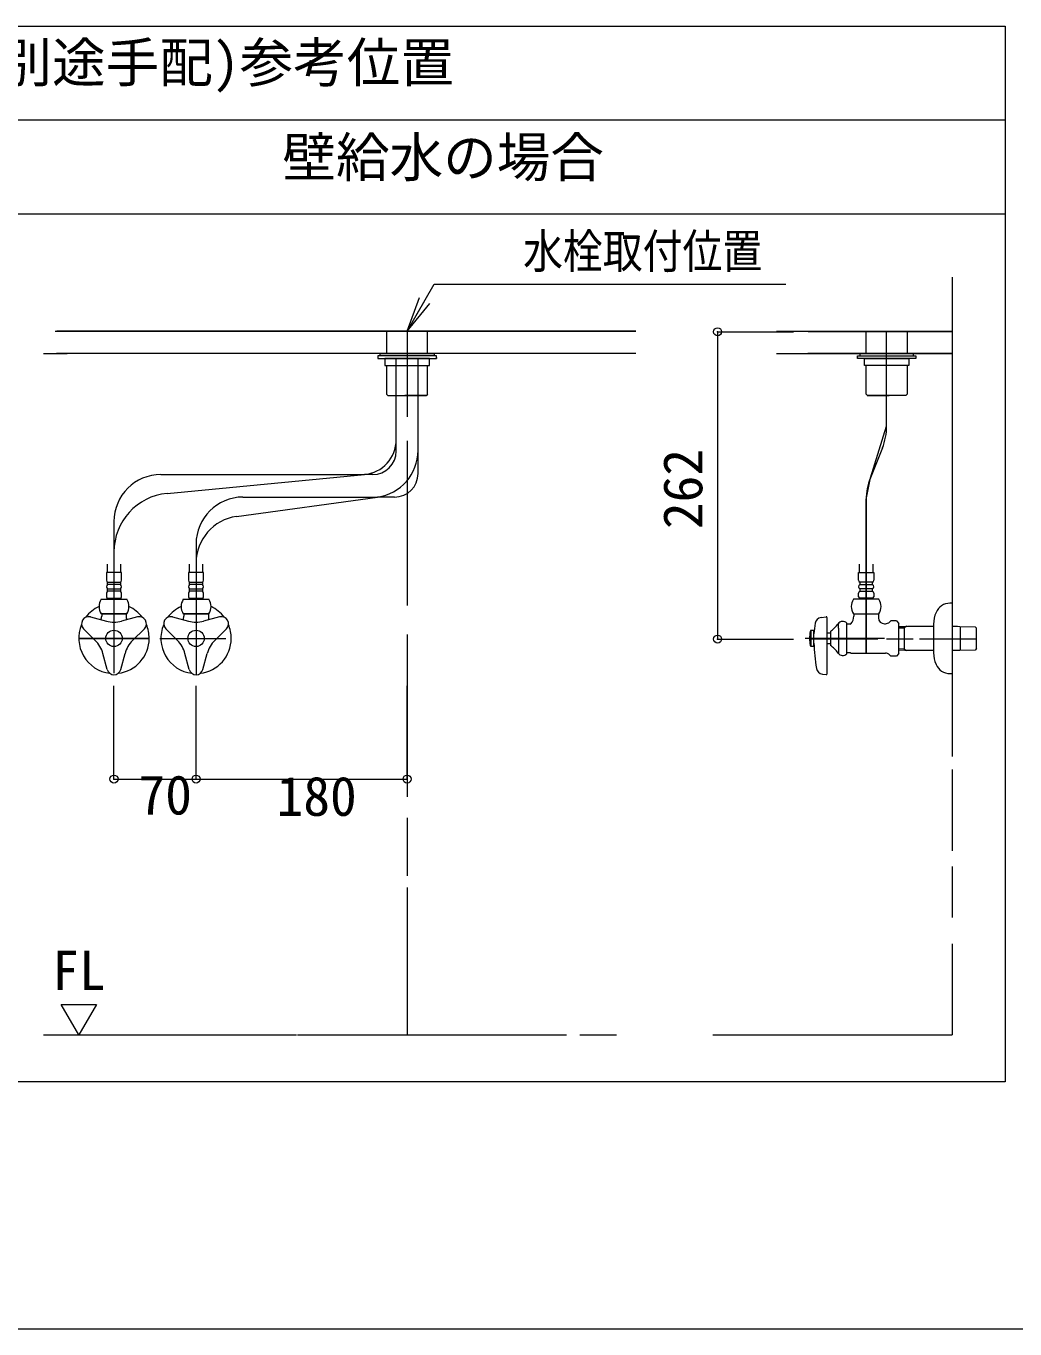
# Model space of a CAD drawing. Units: millimetres, scale not verified. Extents: x -1002 to 1002, y -687 to 676.
# Drawn here: x 341.2 to 710.2, y -687.1 to -201.1 of the extents above; entities that cross this region are included whole.
import ezdxf
from ezdxf.enums import TextEntityAlignment as Align

# ---------------------------------------------------------------- set-up
doc = ezdxf.new("R2010")
doc.units = ezdxf.units.MM
doc.header["$LTSCALE"] = 5
doc.header["$PDMODE"] = 32
doc.header["$PDSIZE"] = 3
doc.layers.add('F-0', color=7, linetype='Continuous', lineweight=15)
doc.styles.add('ＭＳ ゴシック', font='')
doc.styles.get('ＭＳ ゴシック').set_extended_font_data('MS Gothic')

msp = doc.modelspace()

# ---------------------------------------------------------------- linework, layer by layer
at = {"layer": 'F-0', "lineweight": 18}
for p, q in [((-37.261, -201.141), (706.489, -201.141)), ((-37.261, -236.141), (706.489, -236.141))]:
    msp.add_line(p, q, dxfattribs=at)
at = {"layer": 'F-0'}
for p, q in [((334.614, -271.141), (706.489, -271.141)), ((686.801, -294.766), (686.801, -315.167)), ((686.801, -294.766), (686.801, -358.985)), ((483.364, -314.891), (493.467, -297.391)), ((493.467, -297.391), (624.717, -297.391)), ((483.364, -314.891), (488.032, -302.431)), ((483.364, -314.891), (489.926, -303.525)), ((483.364, -314.891), (491.821, -304.618)), ((352.011, -314.891), (568.676, -314.891)), ((568.676, -314.891), (352.7, -314.891)), ((475.707, -314.891), (475.707, -323.204)), ((483.364, -314.915), (483.364, -346.928)), ((491.02, -323.204), (491.02, -314.891)), ((634.134, -315.167), (632.956, -315.167)), ((686.801, -315.167), (634.134, -315.167)), ((654.645, -323.204), (654.645, -314.891)), ((662.301, -350.318), (662.301, -314.891)), ((669.957, -314.891), (669.957, -323.204)), ((686.801, -315.167), (686.801, -340.01)), ((347.739, -323.204), (356.495, -323.204)), ((568.676, -323.204), (352.601, -323.204)), ((472.426, -324.079), (472.426, -325.172)), ((494.301, -324.079), (472.426, -324.079)), ((472.426, -325.172), (494.301, -325.172)), ((473.301, -323.204), (493.426, -323.204)), ((473.301, -324.079), (473.301, -323.204)), ((493.426, -324.079), (473.301, -324.079)), ((491.676, -325.172), (475.051, -325.172)), ((475.051, -325.172), (475.051, -327.797)), ((479.292, -355.359), (479.292, -325.058)), ((487.435, -359.471), (487.435, -325.212)), ((491.676, -327.797), (491.676, -325.172)), ((493.426, -323.204), (493.426, -324.079)), ((494.301, -325.172), (494.301, -324.079)), ((494.301, -324.735), (494.301, -325.172)), ((621.176, -323.204), (633.929, -323.204)), ((686.801, -323.204), (632.948, -323.204)), ((633.181, -323.204), (686.801, -323.204)), ((651.364, -325.172), (651.364, -324.079)), ((651.364, -324.079), (673.239, -324.079)), ((651.364, -324.735), (651.364, -325.172)), ((673.239, -325.172), (651.364, -325.172)), ((652.239, -323.204), (652.239, -324.079)), ((672.364, -323.204), (652.239, -323.204)), ((652.239, -324.079), (672.364, -324.079)), ((653.989, -325.172), (670.614, -325.172)), ((653.989, -327.797), (653.989, -325.172)), ((670.614, -325.172), (670.614, -327.797)), ((672.364, -324.079), (672.364, -323.204)), ((673.239, -324.079), (673.239, -325.172)), ((475.051, -327.797), (491.676, -327.797)), ((475.707, -327.797), (475.707, -338.472)), ((479.292, -355.359), (479.292, -327.797)), ((487.435, -359.471), (487.435, -327.797)), ((491.02, -338.472), (491.02, -327.797)), ((670.614, -327.797), (653.989, -327.797)), ((654.645, -338.472), (654.645, -327.797)), ((669.957, -327.797), (669.957, -338.472)), ((476.035, -338.801), (475.707, -338.472)), ((476.145, -338.91), (476.035, -338.801)), ((476.145, -338.91), (490.189, -338.91)), ((490.189, -338.91), (490.582, -338.91)), ((490.692, -338.801), (490.582, -338.91)), ((491.02, -338.472), (490.692, -338.801)), ((654.645, -338.472), (654.973, -338.801)), ((654.973, -338.801), (655.082, -338.91)), ((655.476, -338.91), (655.082, -338.91)), ((669.52, -338.91), (655.476, -338.91)), ((669.52, -338.91), (669.629, -338.801)), ((669.629, -338.801), (669.957, -338.472)), ((686.801, -354.103), (686.801, -371.082)), ((479.292, -359.675), (479.292, -355.359)), ((483.364, -355.782), (483.364, -417.261)), ((487.435, -368.057), (487.435, -359.471)), ((660.712, -358.503), (656.242, -369.583)), ((391.489, -368.425), (467.413, -368.425)), ((393.788, -375.444), (467.413, -368.425)), ((470.542, -368.425), (467.413, -368.425)), ((686.801, -366.812), (686.801, -383.415)), ((419.723, -384.06), (472.325, -376.807)), ((422.114, -376.807), (472.325, -376.807)), ((478.685, -376.807), (472.325, -376.807)), ((654.653, -377.768), (654.653, -434.985)), ((686.801, -376.537), (686.801, -468.659)), ((373.989, -385.925), (373.989, -397.22)), ((686.801, -392.666), (686.801, -473.616)), ((373.989, -397.22), (373.989, -442.545)), ((373.989, -397.22), (373.989, -442.545)), ((404.614, -394.307), (404.614, -401.396)), ((371.479, -401.862), (371.478, -404.885)), ((376.509, -404.885), (376.51, -401.862)), ((402.104, -401.862), (402.103, -404.885)), ((404.614, -401.396), (404.614, -443.079)), ((404.614, -401.396), (404.614, -443.079)), ((407.134, -404.885), (407.135, -401.862)), ((652.133, -404.885), (652.131, -401.862)), ((657.162, -401.862), (657.163, -404.885)), ((376.789, -404.885), (371.189, -404.885)), ((371.189, -404.885), (371.189, -407.838)), ((376.789, -407.838), (376.789, -404.885)), ((407.414, -404.885), (401.814, -404.885)), ((401.814, -404.885), (401.814, -407.838)), ((407.414, -407.838), (407.414, -404.885)), ((651.853, -404.885), (657.453, -404.885)), ((651.853, -407.838), (651.853, -404.885)), ((657.453, -404.885), (657.453, -407.838)), ((371.189, -412.651), (371.189, -414.072)), ((371.582, -408.604), (376.395, -408.604)), ((371.582, -409.479), (371.582, -408.604)), ((376.395, -409.479), (371.582, -409.479)), ((371.582, -411.01), (376.395, -411.01)), ((371.582, -411.885), (371.582, -411.01)), ((376.395, -411.885), (371.582, -411.885)), ((376.395, -408.604), (376.395, -409.479)), ((376.395, -411.01), (376.395, -411.885)), ((376.789, -414.072), (376.789, -412.651)), ((401.814, -412.651), (401.814, -414.072)), ((402.207, -408.604), (407.02, -408.604)), ((402.207, -409.479), (402.207, -408.604)), ((407.02, -409.479), (402.207, -409.479)), ((402.207, -411.01), (407.02, -411.01)), ((402.207, -411.885), (402.207, -411.01)), ((407.02, -411.885), (402.207, -411.885)), ((407.02, -408.604), (407.02, -409.479)), ((407.02, -411.01), (407.02, -411.885)), ((407.414, -414.072), (407.414, -412.651)), ((651.853, -414.072), (651.853, -412.651)), ((657.059, -408.604), (652.246, -408.604)), ((652.246, -408.604), (652.246, -409.479)), ((652.246, -409.479), (657.059, -409.479)), ((657.059, -411.01), (652.246, -411.01)), ((652.246, -411.01), (652.246, -411.885)), ((652.246, -411.885), (657.059, -411.885)), ((657.059, -409.479), (657.059, -408.604)), ((657.059, -411.885), (657.059, -411.01)), ((657.453, -412.651), (657.453, -414.072)), ((369.233, -414.947), (378.744, -414.947)), ((371.626, -414.51), (376.351, -414.51)), ((399.858, -414.947), (409.369, -414.947)), ((402.251, -414.51), (406.976, -414.51)), ((659.408, -414.947), (649.897, -414.947)), ((657.015, -414.51), (652.29, -414.51)), ((686.801, -416.391), (685.926, -416.391)), ((686.801, -416.391), (686.801, -442.51)), ((365.196, -421.512), (371.158, -423.109)), ((378.744, -420.329), (369.233, -420.329)), ((369.395, -420.329), (369.395, -421.209)), ((369.395, -420.329), (369.903, -420.329)), ((369.903, -420.329), (378.074, -420.329)), ((382.781, -421.512), (376.819, -423.109)), ((378.074, -420.329), (378.582, -420.329)), ((378.582, -420.329), (378.582, -421.209)), ((378.582, -421.209), (378.582, -421.86)), ((395.821, -421.512), (401.783, -423.109)), ((409.369, -420.329), (399.858, -420.329)), ((400.02, -420.329), (400.02, -421.209)), ((400.02, -420.329), (400.528, -420.329)), ((400.528, -420.329), (408.699, -420.329)), ((413.406, -421.512), (407.444, -423.109)), ((408.699, -420.329), (409.207, -420.329)), ((409.207, -420.329), (409.207, -421.209)), ((409.207, -421.209), (409.207, -421.86)), ((637.827, -421.728), (639.747, -421.457)), ((639.996, -421.674), (639.996, -442.827)), ((649.897, -420.329), (659.408, -420.329)), ((650.059, -420.329), (650.567, -420.329)), ((650.059, -420.329), (650.059, -421.209)), ((650.567, -420.329), (658.738, -420.329)), ((658.738, -420.329), (659.246, -420.329)), ((362.66, -425.904), (367.025, -430.268)), ((385.317, -425.904), (380.952, -430.268)), ((393.285, -425.904), (397.65, -430.268)), ((415.942, -425.904), (411.577, -430.268)), ((633.959, -426.454), (633.815, -427.001)), ((633.959, -426.454), (635.184, -426.454)), ((633.959, -426.454), (633.959, -432.579)), ((635.184, -432.579), (635.184, -426.454)), ((639.996, -427.438), (641.309, -427.438)), ((641.309, -426.891), (641.309, -432.141)), ((644.34, -425.721), (644.34, -423.791)), ((644.34, -425.721), (644.34, -433.312)), ((647.434, -435.235), (647.434, -423.798)), ((648.706, -424.266), (648.925, -424.047)), ((661.434, -424.047), (661.835, -424.047)), ((663.84, -422.949), (663.382, -423.407)), ((665.913, -422.949), (663.84, -422.949)), ((665.913, -422.949), (666.903, -423.938)), ((666.903, -435.094), (666.903, -423.938)), ((666.903, -425.081), (669.09, -425.034)), ((666.903, -425.596), (668.871, -425.548)), ((669.794, -425.01), (668.871, -425.543)), ((668.871, -425.034), (668.871, -433.998)), ((669.09, -425.034), (670.013, -425.01)), ((679.801, -424.177), (679.801, -434.856)), ((686.801, -425.01), (688.73, -425.01)), ((688.73, -425.01), (689.653, -425.034)), ((689.653, -425.034), (695.27, -425.154)), ((689.871, -425.543), (689.871, -425.034)), ((689.871, -433.998), (689.871, -425.543)), ((695.27, -425.154), (695.778, -425.69)), ((695.778, -425.691), (695.778, -425.69)), ((695.778, -425.907), (695.778, -425.691)), ((695.778, -433.126), (695.778, -425.907)), ((360.864, -429.516), (387.114, -429.516)), ((387.114, -429.516), (360.864, -429.516)), ((391.048, -429.516), (394.241, -429.516)), ((391.489, -429.516), (415.688, -429.516)), ((483.364, -428.082), (483.364, -488.578)), ((661.54, -429.516), (631.939, -429.516)), ((658.989, -429.768), (633.959, -429.768)), ((641.309, -431.594), (639.996, -431.594)), ((672.214, -429.768), (662.246, -429.768)), ((695.778, -429.768), (674.586, -429.768)), ((371.453, -441.133), (369.856, -435.171)), ((376.524, -441.133), (378.122, -435.171)), ((402.078, -441.133), (400.481, -435.171)), ((407.149, -441.133), (408.747, -435.171)), ((647.434, -434.766), (648.09, -434.766)), ((648.09, -434.766), (648.706, -434.766)), ((648.706, -434.766), (648.925, -434.985)), ((648.925, -434.985), (661.835, -434.985)), ((663.84, -436.084), (663.382, -435.626)), ((668.871, -433.484), (666.903, -433.437)), ((669.09, -433.998), (666.903, -433.951)), ((668.871, -433.49), (669.794, -434.022)), ((670.013, -434.022), (669.09, -433.998)), ((679.371, -434.022), (670.013, -434.022)), ((679.801, -434.022), (679.371, -434.022)), ((688.73, -434.022), (686.801, -434.022)), ((689.653, -433.998), (688.73, -434.022)), ((695.27, -433.878), (689.653, -433.998)), ((695.778, -433.342), (695.27, -433.878)), ((695.778, -433.341), (695.778, -433.126)), ((695.778, -433.342), (695.778, -433.341)), ((638.34, -442.846), (639.747, -443.044)), ((483.364, -458.575), (483.364, -486.118)), ((686.801, -478.382), (686.801, -508.694)), ((483.364, -496.447), (483.364, -518.112)), ((686.801, -514.604), (686.801, -533.553)), ((483.364, -522.382), (483.364, -577.391)), ((686.801, -543.39), (686.801, -577.391)), ((354.301, -566.025), (367.426, -566.025)), ((360.864, -577.391), (354.301, -566.025)), ((367.426, -566.025), (360.864, -577.391)), ((347.739, -577.391), (420.585, -577.391)), ((360.864, -577.391), (412.387, -577.391)), ((420.585, -577.391), (442.102, -577.391)), ((422.634, -577.391), (432.197, -577.391)), ((442.444, -577.391), (540.702, -577.391)), ((451.666, -577.391), (542.809, -577.391)), ((547.773, -577.391), (561.537, -577.391)), ((597.4, -577.391), (686.801, -577.391)), ((621.176, -577.391), (686.801, -577.391)), ((-1002.086, -687.064), (1002.034, -687.064))]:
    msp.add_line(p, q, dxfattribs=at)
at = {"layer": 'F-0', "color": 4, "lineweight": 9}
for p, q in [((599.215, -315.167), (599.215, -429.768)), ((599.215, -315.167), (627.545, -315.167)), ((599.215, -429.768), (627.545, -429.768)), ((373.989, -481.978), (373.989, -447.156)), ((404.614, -481.978), (404.614, -447.156)), ((483.364, -481.978), (483.364, -447.156)), ((373.989, -481.978), (404.614, -481.978)), ((404.614, -481.978), (483.364, -481.978))]:
    msp.add_line(p, q, dxfattribs=at)
at = {"layer": 'F-0', "lineweight": 18}
msp.add_lwpolyline([(706.489, -201.141), (706.489, -594.891), (334.614, -594.891)], dxfattribs=at)
at = {"layer": 'F-0'}
for points in [[(621.176, -314.891), (633.896, -314.891), (686.801, -314.891)], [(654.653, -434.985), (654.653, -377.768), (656.242, -369.583), (662.301, -350.318), (662.301, -314.891)], [(490.582, -338.91), (490.539, -338.91), (482.489, -338.91)], [(655.082, -338.91), (655.126, -338.91), (663.176, -338.91)], [(371.582, -414.51), (371.364, -414.729), (371.364, -414.947)], [(376.614, -414.947), (376.614, -414.729), (376.395, -414.51)], [(402.207, -414.51), (401.989, -414.729), (401.989, -414.947)], [(407.239, -414.947), (407.239, -414.729), (407.02, -414.51)], [(652.028, -414.947), (652.028, -414.729), (652.246, -414.51)], [(657.059, -414.51), (657.278, -414.729), (657.278, -414.947)], [(659.246, -420.329), (659.246, -421.209), (659.246, -421.86)], [(648.706, -424.266), (648.09, -424.266), (647.434, -424.266)], [(670.013, -425.01), (679.371, -425.01), (679.801, -425.01)], [(635.184, -432.579), (633.959, -432.579), (633.841, -432.141)], [(644.34, -433.312), (644.34, -434.985), (644.34, -435.131)], [(666.903, -435.094), (665.913, -436.084), (663.84, -436.084)], [(685.926, -442.641), (686.801, -442.641), (686.801, -442.51)]]:
    msp.add_lwpolyline(points, dxfattribs=at)
for centre in [(373.989, -429.516), (404.614, -429.516)]:
    msp.add_circle(centre, 3.062, dxfattribs=at)
for centre, radius, start, end in [((640.426, -350.318), 21.875, 338.02737, 0), ((466.167, -355.359), 13.125, 275.44583, 360), ((469.935, -359.471), 17.5, 277.84996, 0), ((470.542, -359.675), 8.75, 270, 0), ((391.489, -385.925), 17.5, 90, 180), ((478.685, -368.057), 8.75, 270, 0), ((676.528, -377.768), 21.875, 158.02737, 180), ((395.864, -397.22), 21.875, 95.44583, 180), ((422.114, -394.307), 17.5, 90, 180), ((422.114, -401.396), 17.5, 97.84996, 180), ((372.13, -407.838), 0.941, 180, 234.43222), ((375.847, -407.838), 0.941, 305.56778, 0), ((402.755, -407.838), 0.941, 180, 234.43222), ((406.472, -407.838), 0.941, 305.56778, 0), ((652.794, -407.838), 0.941, 180, 234.43222), ((656.511, -407.838), 0.941, 305.56778, 0), ((372.13, -410.244), 0.941, 125.56778, 234.43222), ((372.13, -412.651), 0.941, 125.56778, 180), ((375.847, -410.244), 0.941, 305.56778, 54.43222), ((375.847, -412.651), 0.941, 0, 54.43222), ((402.755, -410.244), 0.941, 125.56778, 234.43222), ((402.755, -412.651), 0.941, 125.56778, 180), ((406.472, -410.244), 0.941, 305.56778, 54.43222), ((406.472, -412.651), 0.941, 0, 54.43222), ((652.794, -410.244), 0.941, 125.56778, 234.43222), ((652.794, -412.651), 0.941, 125.56778, 180), ((656.511, -410.244), 0.941, 305.56778, 54.43222), ((656.511, -412.651), 0.941, 0, 54.43222), ((373.989, -429.516), 13.125, 115.15066, 143.05689), ((373.223, -417.638), 4.812, 146.00705, 213.99295), ((371.626, -414.072), 0.438, 180, 270), ((376.351, -414.072), 0.438, 270, 0), ((374.754, -417.638), 4.812, 326.00705, 33.99295), ((373.989, -429.516), 13.125, 36.94311, 64.84934), ((404.614, -429.516), 13.125, 115.15066, 143.05689), ((403.848, -417.638), 4.812, 146.00705, 213.99295), ((402.251, -414.072), 0.438, 180, 270), ((406.976, -414.072), 0.438, 270, 0), ((405.379, -417.638), 4.812, 326.00705, 33.99295), ((404.614, -429.516), 13.125, 36.94311, 64.84934), ((653.887, -417.638), 4.812, 146.00705, 213.99295), ((652.29, -414.072), 0.438, 180, 270), ((657.015, -414.072), 0.438, 270, 0), ((655.418, -417.638), 4.812, 326.00705, 33.99295), ((685.926, -422.079), 5.688, 90, 156.44354), ((364.516, -424.047), 2.625, 75, 225), ((365.276, -421.209), 4.119, 340.64106, 0), ((380.77, -421.86), 2.188, 180, 199.83613), ((383.461, -424.047), 2.625, 315, 105), ((395.141, -424.047), 2.625, 75, 225), ((395.901, -421.209), 4.119, 340.64106, 0), ((411.395, -421.86), 2.188, 180, 199.83613), ((414.086, -424.047), 2.625, 315, 105), ((638.192, -424.327), 2.625, 98.00409, 170.40851), ((639.778, -421.674), 0.219, 0, 98.00409), ((645.94, -421.209), 4.119, 316.4444, 0), ((661.434, -421.86), 2.188, 180, 270), ((690.739, -424.177), 10.938, 156.44354, 180), ((373.989, -429.516), 13.125, 156.94311, 263.05689), ((373.989, -412.545), 10.938, 255, 285), ((373.989, -429.516), 13.125, 0, 23.05689), ((404.614, -429.516), 13.125, 156.94311, 263.05689), ((404.614, -412.545), 10.938, 255, 285), ((404.614, -429.516), 13.125, 0, 23.05689), ((644.459, -429.516), 10.938, 166.70293, 180), ((667.958, -429.357), 32.812, 170.40851, 177.22136), ((635.444, -418.182), 10.5, 303.95919, 326.04081), ((645.903, -425.36), 2.188, 45.573, 143.1301), ((661.835, -421.86), 2.188, 270, 315), ((359.291, -438.002), 10.938, 15, 45), ((373.989, -429.516), 13.125, 276.94311, 0), ((388.686, -438.002), 10.938, 135, 165), ((389.916, -438.002), 10.938, 15, 45), ((404.614, -429.516), 13.125, 276.94311, 0), ((419.311, -438.002), 10.938, 135, 165), ((644.459, -429.516), 10.938, 180, 193.29707), ((644.459, -429.516), 10.938, 193.29707, 193.88654), ((700.809, -429.516), 65.648, 181.52753, 189.8029), ((635.444, -440.85), 10.5, 33.95919, 56.04081), ((645.903, -433.672), 2.188, 216.8699, 314.427), ((661.835, -437.172), 2.188, 45, 90), ((690.739, -434.856), 10.938, 180, 203.55646), ((373.989, -440.454), 2.625, 195, 345), ((404.614, -440.454), 2.625, 195, 345), ((638.706, -440.246), 2.625, 189.8029, 262), ((685.926, -436.954), 5.688, 203.55646, 270), ((639.778, -442.827), 0.219, 262, 0)]:
    msp.add_arc(centre, radius, start, end, dxfattribs=at)
at = {"layer": 'F-0', "color": 6}
for p in [(599.215, -315.167), (599.215, -429.768), (373.989, -481.978), (404.614, -481.978), (483.364, -481.978)]:
    msp.add_point(p, dxfattribs=at)

# ---------------------------------------------------------------- texts
at = {"layer": 'F-0', "style": 'ＭＳ ゴシック'}
for s, p in [('止水栓(別途手配)参考位置', (260.933, -226.457)), ('壁給水の場合', (436.818, -261.786)), ('70', (383.131, -499.608)), ('180', (434.651, -500.1)), ('FL', (350.932, -565.004))]:
    msp.add_text(s, height=14.66, dxfattribs=at).set_placement(p, align=Align.BOTTOM_LEFT)
at = {"layer": 'F-0', "style": 'ＭＳ ゴシック', "width": 0.85}
msp.add_text('水栓取付位置', height=12.83, dxfattribs=at).set_placement((526.618, -295.358), align=Align.BOTTOM_LEFT)
at = {"layer": 'F-0', "style": 'ＭＳ ゴシック'}
msp.add_text('262', height=14.66, rotation=90, dxfattribs=at).set_placement((597.92, -388.772), align=Align.BOTTOM_LEFT)

doc.saveas('drawing.dxf')
